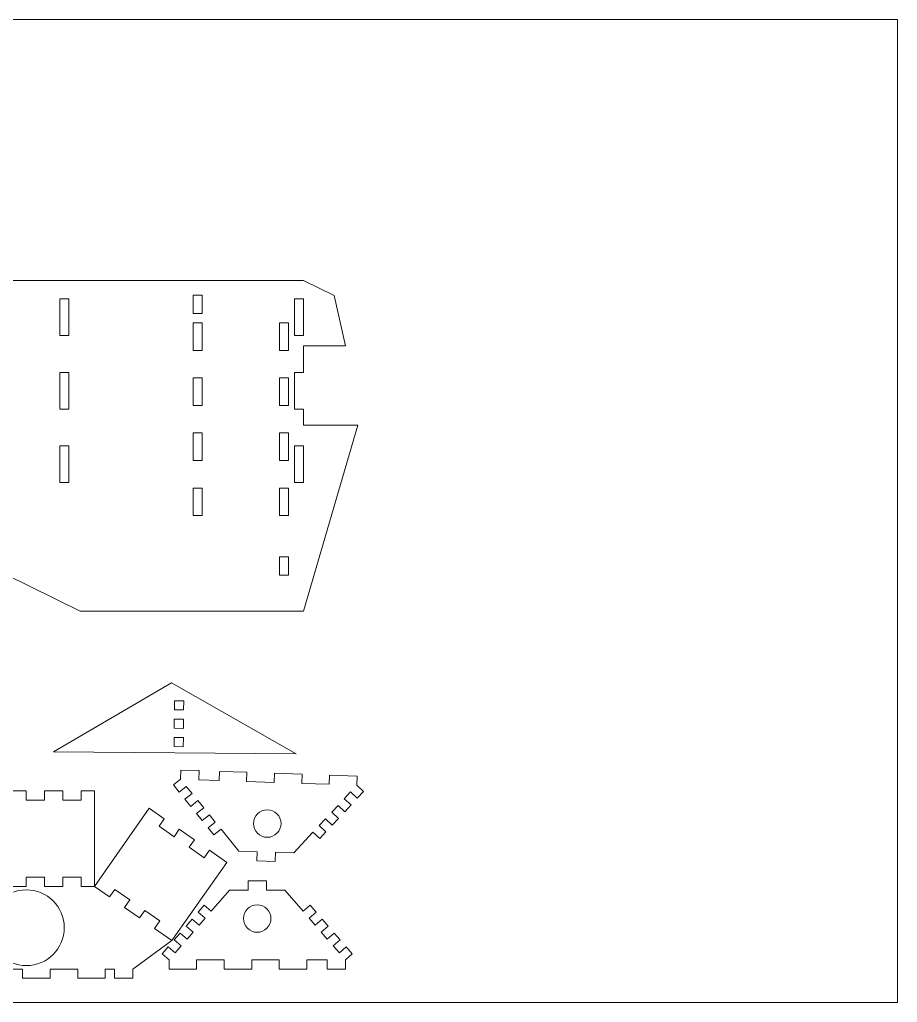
# Model space of a CAD drawing. Header units: millimetres. Extents: x -301 to 301, y -159 to 159.
# Drawn here: x 16.2 to 300.6, y -159.3 to 159.3 of the extents above; entities that cross this region are included whole.
import ezdxf

# ---------------------------------------------------------------- set-up
doc = ezdxf.new("R2010")
doc.units = ezdxf.units.MM
doc.header["$MEASUREMENT"] = 0
doc.layers.add('Capa 1', color=7, linetype='Continuous')

msp = doc.modelspace()

# ---------------------------------------------------------------- linework, layer by layer
at = {"layer": 'Capa 1', "lineweight": 18}
for points in [[(-300.609, 159.258), (-300.609, 159.258), (300.609, 159.258), (300.609, 159.258)], [(300.609, -159.258), (300.609, -159.258), (300.609, 159.258), (300.609, 159.258)], [(-58.4846, 74.6953), (-58.4846, 74.6953), (108.2029, 74.6953), (108.2029, 74.6953)], [(108.2029, 74.6953), (108.2029, 74.6953), (118.1169, 69.8063), (118.1169, 69.8063)], [(29.1454, 68.7422), (29.1454, 68.7422), (32.122, 68.7422), (32.122, 68.7422)], [(29.1454, 68.7422), (29.1454, 68.7422), (29.1454, 56.8359), (29.1454, 56.8359)], [(32.122, 68.7422), (32.122, 68.7422), (32.122, 56.8359), (32.122, 56.8359)], [(75.3419, 69.9328), (75.3419, 69.9328), (72.3654, 69.9328), (72.3654, 69.9328)], [(72.3654, 69.9328), (72.3654, 69.9328), (72.3654, 63.9797), (72.3654, 63.9797)], [(75.3419, 69.9328), (75.3419, 69.9328), (75.3419, 63.9797), (75.3419, 63.9797)], [(108.2029, 68.7422), (108.2029, 68.7422), (105.2264, 68.7422), (105.2264, 68.7422)], [(105.2264, 68.7422), (105.2264, 68.7422), (105.2264, 56.8359), (105.2264, 56.8359)], [(108.2029, 68.7422), (108.2029, 68.7422), (108.2029, 56.8359), (108.2029, 56.8359)], [(118.1169, 69.8063), (118.1169, 69.8063), (121.7761, 53.5022), (121.7761, 53.5022)], [(72.3654, 63.9797), (72.3654, 63.9797), (75.3419, 63.9797), (75.3419, 63.9797)], [(75.3419, 61.0031), (75.3419, 61.0031), (72.3654, 61.0031), (72.3654, 61.0031)], [(72.3654, 61.0031), (72.3654, 61.0031), (72.3654, 52.0734), (72.3654, 52.0734)], [(75.3419, 61.0031), (75.3419, 61.0031), (75.3419, 52.0734), (75.3419, 52.0734)], [(103.3214, 61.0031), (103.3214, 61.0031), (100.3448, 61.0031), (100.3448, 61.0031)], [(100.3448, 61.0031), (100.3448, 61.0031), (100.3448, 52.0734), (100.3448, 52.0734)], [(103.3214, 61.0031), (103.3214, 61.0031), (103.3214, 52.0734), (103.3214, 52.0734)], [(32.122, 56.8359), (32.122, 56.8359), (29.1454, 56.8359), (29.1454, 56.8359)], [(108.2029, 56.8359), (108.2029, 56.8359), (105.2264, 56.8359), (105.2264, 56.8359)], [(35.8132, -32.4609), (35.8132, -32.4609), (-133.4032, 50.9873), (-133.4032, 50.9873)], [(72.3654, 52.0734), (72.3654, 52.0734), (75.3419, 52.0734), (75.3419, 52.0734)], [(100.3448, 52.0734), (100.3448, 52.0734), (103.3214, 52.0734), (103.3214, 52.0734)], [(121.7761, 53.5022), (121.7761, 53.5022), (108.2029, 53.5022), (108.2029, 53.5022)], [(108.2029, 53.5022), (108.2029, 53.5022), (108.2029, 44.9297), (108.2029, 44.9297)], [(29.1454, 44.9297), (29.1454, 44.9297), (32.122, 44.9297), (32.122, 44.9297)], [(29.1454, 44.9297), (29.1454, 44.9297), (29.1454, 33.0234), (29.1454, 33.0234)], [(32.122, 44.9297), (32.122, 44.9297), (32.122, 33.0234), (32.122, 33.0234)], [(108.2029, 44.9297), (108.2029, 44.9297), (105.2264, 44.9297), (105.2264, 44.9297)], [(105.2264, 44.9297), (105.2264, 44.9297), (105.2264, 33.0234), (105.2264, 33.0234)], [(75.3419, 43.1437), (75.3419, 43.1437), (72.3654, 43.1437), (72.3654, 43.1437)], [(72.3654, 43.1437), (72.3654, 43.1437), (72.3654, 34.2141), (72.3654, 34.2141)], [(75.3419, 43.1437), (75.3419, 43.1437), (75.3419, 34.2141), (75.3419, 34.2141)], [(103.3214, 43.1437), (103.3214, 43.1437), (100.3448, 43.1437), (100.3448, 43.1437)], [(100.3448, 43.1437), (100.3448, 43.1437), (100.3448, 34.2141), (100.3448, 34.2141)], [(103.3214, 43.1437), (103.3214, 43.1437), (103.3214, 34.2141), (103.3214, 34.2141)], [(32.122, 33.0234), (32.122, 33.0234), (29.1454, 33.0234), (29.1454, 33.0234)], [(72.3654, 34.2141), (72.3654, 34.2141), (75.3419, 34.2141), (75.3419, 34.2141)], [(100.3448, 34.2141), (100.3448, 34.2141), (103.3214, 34.2141), (103.3214, 34.2141)], [(108.2029, 33.0234), (108.2029, 33.0234), (105.2264, 33.0234), (105.2264, 33.0234)], [(108.2029, 33.0234), (108.2029, 33.0234), (108.2029, 27.7847), (108.2029, 27.7847)], [(108.2029, 27.7847), (108.2029, 27.7847), (125.8245, 27.7847), (125.8245, 27.7847)], [(125.8245, 27.7847), (125.8245, 27.7847), (108.2029, -32.4609), (108.2029, -32.4609)], [(75.3419, 25.2844), (75.3419, 25.2844), (72.3654, 25.2844), (72.3654, 25.2844)], [(72.3654, 25.2844), (72.3654, 25.2844), (72.3654, 16.3547), (72.3654, 16.3547)], [(75.3419, 25.2844), (75.3419, 25.2844), (75.3419, 16.3547), (75.3419, 16.3547)], [(103.3214, 25.2844), (103.3214, 25.2844), (100.3448, 25.2844), (100.3448, 25.2844)], [(100.3448, 25.2844), (100.3448, 25.2844), (100.3448, 16.3547), (100.3448, 16.3547)], [(103.3214, 25.2844), (103.3214, 25.2844), (103.3214, 16.3547), (103.3214, 16.3547)], [(29.1454, 21.1172), (29.1454, 21.1172), (32.122, 21.1172), (32.122, 21.1172)], [(29.1454, 21.1172), (29.1454, 21.1172), (29.1454, 9.2109), (29.1454, 9.2109)], [(32.122, 21.1172), (32.122, 21.1172), (32.122, 9.2109), (32.122, 9.2109)], [(108.2029, 21.1172), (108.2029, 21.1172), (105.2264, 21.1172), (105.2264, 21.1172)], [(105.2264, 21.1172), (105.2264, 21.1172), (105.2264, 9.2109), (105.2264, 9.2109)], [(108.2029, 21.1172), (108.2029, 21.1172), (108.2029, 9.2109), (108.2029, 9.2109)], [(72.3654, 16.3547), (72.3654, 16.3547), (75.3419, 16.3547), (75.3419, 16.3547)], [(100.3448, 16.3547), (100.3448, 16.3547), (103.3214, 16.3547), (103.3214, 16.3547)], [(32.122, 9.2109), (32.122, 9.2109), (29.1454, 9.2109), (29.1454, 9.2109)], [(75.3419, 7.425), (75.3419, 7.425), (72.3654, 7.425), (72.3654, 7.425)], [(72.3654, 7.425), (72.3654, 7.425), (72.3654, -1.5047), (72.3654, -1.5047)], [(75.3419, 7.425), (75.3419, 7.425), (75.3419, -1.5047), (75.3419, -1.5047)], [(103.3214, 7.425), (103.3214, 7.425), (100.3448, 7.425), (100.3448, 7.425)], [(100.3448, 7.425), (100.3448, 7.425), (100.3448, -1.5047), (100.3448, -1.5047)], [(103.3214, 7.425), (103.3214, 7.425), (103.3214, -1.5047), (103.3214, -1.5047)], [(108.2029, 9.2109), (108.2029, 9.2109), (105.2264, 9.2109), (105.2264, 9.2109)], [(72.3654, -1.5047), (72.3654, -1.5047), (75.3419, -1.5047), (75.3419, -1.5047)], [(100.3448, -1.5047), (100.3448, -1.5047), (103.3214, -1.5047), (103.3214, -1.5047)], [(103.3214, -14.8397), (103.3214, -14.8397), (100.3448, -14.8397), (100.3448, -14.8397)], [(100.3448, -14.8397), (100.3448, -14.8397), (100.3448, -20.7928), (100.3448, -20.7928)], [(103.3214, -14.8397), (103.3214, -14.8397), (103.3214, -20.7928), (103.3214, -20.7928)], [(103.3214, -20.7928), (103.3214, -20.7928), (100.3448, -20.7928), (100.3448, -20.7928)], [(108.2029, -32.4609), (108.2029, -32.4609), (35.8132, -32.4609), (35.8132, -32.4609)], [(65.3878, -55.6951), (65.3878, -55.6951), (27.1576, -78.0648), (27.1576, -78.0648)], [(105.7351, -78.7474), (105.7351, -78.7474), (65.3878, -55.6951), (65.3878, -55.6951)], [(66.3297, -64.4745), (66.3297, -64.4745), (66.3556, -61.4979), (66.3556, -61.4979)], [(69.3322, -61.5236), (69.3322, -61.5236), (66.3556, -61.4979), (66.3556, -61.4979)], [(69.3063, -64.5001), (69.3063, -64.5001), (69.3322, -61.5236), (69.3322, -61.5236)], [(69.3063, -64.5001), (69.3063, -64.5001), (66.3297, -64.4745), (66.3297, -64.4745)], [(66.2781, -70.4273), (66.2781, -70.4273), (66.3038, -67.4508), (66.3038, -67.4508)], [(66.3038, -67.4508), (66.3038, -67.4508), (69.2803, -67.4764), (69.2803, -67.4764)], [(69.2544, -70.453), (69.2544, -70.453), (69.2803, -67.4764), (69.2803, -67.4764)], [(69.2544, -70.453), (69.2544, -70.453), (66.2781, -70.4273), (66.2781, -70.4273)], [(66.2263, -76.3802), (66.2263, -76.3802), (66.2522, -73.4036), (66.2522, -73.4036)], [(69.2028, -76.4058), (69.2028, -76.4058), (66.2263, -76.3802), (66.2263, -76.3802)], [(66.2522, -73.4036), (66.2522, -73.4036), (69.2288, -73.4293), (69.2288, -73.4293)], [(69.2028, -76.4058), (69.2028, -76.4058), (69.2288, -73.4293), (69.2288, -73.4293)], [(27.1576, -78.0648), (27.1576, -78.0648), (105.7351, -78.7474), (105.7351, -78.7474)], [(68.3181, -86.9312), (68.3181, -86.9312), (68.4204, -83.9563), (68.4204, -83.9563)], [(74.3701, -84.1613), (74.3701, -84.1613), (68.4204, -83.9563), (68.4204, -83.9563)], [(74.2678, -87.136), (74.2678, -87.136), (74.3701, -84.1613), (74.3701, -84.1613)], [(80.8122, -87.3612), (80.8122, -87.3612), (80.9146, -84.3865), (80.9146, -84.3865)], [(89.839, -84.6934), (89.839, -84.6934), (80.9146, -84.3865), (80.9146, -84.3865)], [(89.7366, -87.6686), (89.7366, -87.6686), (89.839, -84.6934), (89.839, -84.6934)], [(98.6613, -87.9756), (98.6613, -87.9756), (98.7634, -85.0008), (98.7634, -85.0008)], [(107.6878, -85.308), (107.6878, -85.308), (98.7634, -85.0008), (98.7634, -85.0008)], [(107.5854, -88.2827), (107.5854, -88.2827), (107.6878, -85.308), (107.6878, -85.308)], [(116.51, -88.5899), (116.51, -88.5899), (116.6122, -85.6149), (116.6122, -85.6149)], [(125.5366, -85.9221), (125.5366, -85.9221), (116.6122, -85.6149), (116.6122, -85.6149)], [(125.4342, -88.8968), (125.4342, -88.8968), (125.5366, -85.9221), (125.5366, -85.9221)], [(68.3181, -86.9312), (68.3181, -86.9312), (66.0048, -88.8045), (66.0048, -88.8045)], [(67.8783, -91.1177), (67.8783, -91.1177), (66.0048, -88.8045), (66.0048, -88.8045)], [(80.8122, -87.3612), (80.8122, -87.3612), (74.2678, -87.136), (74.2678, -87.136)], [(98.6613, -87.9756), (98.6613, -87.9756), (89.7366, -87.6686), (89.7366, -87.6686)], [(116.51, -88.5899), (116.51, -88.5899), (107.5854, -88.2827), (107.5854, -88.2827)], [(125.4342, -88.8968), (125.4342, -88.8968), (127.6133, -90.9249), (127.6133, -90.9249)], [(12.311, -90.7148), (12.311, -90.7148), (18.2642, -90.7148), (18.2642, -90.7148)], [(18.2642, -90.7148), (18.2642, -90.7148), (18.2642, -93.6913), (18.2642, -93.6913)], [(24.2173, -90.7148), (24.2173, -90.7148), (30.1704, -90.7148), (30.1704, -90.7148)], [(24.2173, -90.7148), (24.2173, -90.7148), (24.2173, -93.6913), (24.2173, -93.6913)], [(30.1704, -90.7148), (30.1704, -90.7148), (30.1704, -93.6913), (30.1704, -93.6913)], [(36.1235, -90.7148), (36.1235, -90.7148), (40.4098, -90.7148), (40.4098, -90.7148)], [(36.1235, -90.7148), (36.1235, -90.7148), (36.1235, -93.6913), (36.1235, -93.6913)], [(40.4098, -90.7148), (40.4098, -90.7148), (40.4098, -121.671), (40.4098, -121.671)], [(70.1913, -89.2445), (70.1913, -89.2445), (67.8783, -91.1177), (67.8783, -91.1177)], [(72.0646, -91.5578), (72.0646, -91.5578), (69.7513, -93.431), (69.7513, -93.431)], [(70.1913, -89.2445), (70.1913, -89.2445), (72.0646, -91.5578), (72.0646, -91.5578)], [(121.3786, -93.2548), (121.3786, -93.2548), (123.4064, -91.0759), (123.4064, -91.0759)], [(123.4064, -91.0759), (123.4064, -91.0759), (125.5853, -93.104), (125.5853, -93.104)], [(127.6133, -90.9249), (127.6133, -90.9249), (125.5853, -93.104), (125.5853, -93.104)], [(18.2642, -93.6913), (18.2642, -93.6913), (24.2173, -93.6913), (24.2173, -93.6913)], [(30.1704, -93.6913), (30.1704, -93.6913), (36.1235, -93.6913), (36.1235, -93.6913)], [(71.6245, -95.744), (71.6245, -95.744), (69.7513, -93.431), (69.7513, -93.431)], [(73.9378, -93.8707), (73.9378, -93.8707), (71.6245, -95.744), (71.6245, -95.744)], [(73.9378, -93.8707), (73.9378, -93.8707), (75.811, -96.184), (75.811, -96.184)], [(117.3228, -97.6127), (117.3228, -97.6127), (119.3509, -95.4336), (119.3509, -95.4336)], [(119.3509, -95.4336), (119.3509, -95.4336), (121.5297, -97.4617), (121.5297, -97.4617)], [(121.3786, -93.2548), (121.3786, -93.2548), (123.5575, -95.2828), (123.5575, -95.2828)], [(123.5575, -95.2828), (123.5575, -95.2828), (121.5297, -97.4617), (121.5297, -97.4617)], [(58.1655, -96.3131), (58.1655, -96.3131), (40.4098, -121.671), (40.4098, -121.671)], [(63.042, -99.7281), (63.042, -99.7281), (58.1655, -96.3131), (58.1655, -96.3131)], [(75.811, -96.184), (75.811, -96.184), (73.4978, -98.0572), (73.4978, -98.0572)], [(75.371, -100.3705), (75.371, -100.3705), (73.4978, -98.0572), (73.4978, -98.0572)], [(77.6843, -98.4972), (77.6843, -98.4972), (75.371, -100.3705), (75.371, -100.3705)], [(77.6843, -98.4972), (77.6843, -98.4972), (79.5575, -100.8105), (79.5575, -100.8105)], [(117.3228, -97.6127), (117.3228, -97.6127), (119.5017, -99.6408), (119.5017, -99.6408)], [(63.042, -99.7281), (63.042, -99.7281), (61.3349, -102.1662), (61.3349, -102.1662)], [(79.5575, -100.8105), (79.5575, -100.8105), (77.2443, -102.6837), (77.2443, -102.6837)], [(113.2673, -101.9704), (113.2673, -101.9704), (115.2951, -99.7916), (115.2951, -99.7916)], [(115.2951, -99.7916), (115.2951, -99.7916), (117.4739, -101.8196), (117.4739, -101.8196)], [(119.5017, -99.6408), (119.5017, -99.6408), (117.4739, -101.8196), (117.4739, -101.8196)], [(61.3349, -102.1662), (61.3349, -102.1662), (66.2112, -105.5807), (66.2112, -105.5807)], [(67.9185, -103.1425), (67.9185, -103.1425), (66.2112, -105.5807), (66.2112, -105.5807)], [(72.7951, -106.557), (72.7951, -106.557), (67.9185, -103.1425), (67.9185, -103.1425)], [(79.1176, -104.997), (79.1176, -104.997), (77.2443, -102.6837), (77.2443, -102.6837)], [(81.4308, -103.1237), (81.4308, -103.1237), (79.1176, -104.997), (79.1176, -104.997)], [(81.4308, -103.1237), (81.4308, -103.1237), (87.1738, -110.2154), (87.1738, -110.2154)], [(105.0226, -110.8297), (105.0226, -110.8297), (111.2396, -104.1498), (111.2396, -104.1498)], [(111.2396, -104.1498), (111.2396, -104.1498), (113.4184, -106.1776), (113.4184, -106.1776)], [(113.2673, -101.9704), (113.2673, -101.9704), (115.4462, -103.9984), (115.4462, -103.9984)], [(115.4462, -103.9984), (115.4462, -103.9984), (113.4184, -106.1776), (113.4184, -106.1776)], [(72.7951, -106.557), (72.7951, -106.557), (71.0877, -108.9954), (71.0877, -108.9954)], [(71.0877, -108.9954), (71.0877, -108.9954), (75.9643, -112.4098), (75.9643, -112.4098)], [(77.6716, -109.9717), (77.6716, -109.9717), (75.9643, -112.4098), (75.9643, -112.4098)], [(83.29, -113.9058), (83.29, -113.9058), (77.6716, -109.9717), (77.6716, -109.9717)], [(87.1738, -110.2154), (87.1738, -110.2154), (93.1233, -110.4201), (93.1233, -110.4201)], [(93.1233, -110.4201), (93.1233, -110.4201), (93.0209, -113.3951), (93.0209, -113.3951)], [(99.0727, -110.6249), (99.0727, -110.6249), (98.9706, -113.5996), (98.9706, -113.5996)], [(99.0727, -110.6249), (99.0727, -110.6249), (105.0226, -110.8297), (105.0226, -110.8297)], [(65.5344, -139.2637), (65.5344, -139.2637), (83.29, -113.9058), (83.29, -113.9058)], [(98.9706, -113.5996), (98.9706, -113.5996), (93.0209, -113.3951), (93.0209, -113.3951)], [(24.2173, -118.6945), (24.2173, -118.6945), (18.2642, -118.6945), (18.2642, -118.6945)], [(18.2642, -121.671), (18.2642, -121.671), (18.2642, -118.6945), (18.2642, -118.6945)], [(24.2173, -121.671), (24.2173, -121.671), (24.2173, -118.6945), (24.2173, -118.6945)], [(36.1235, -118.6945), (36.1235, -118.6945), (30.1704, -118.6945), (30.1704, -118.6945)], [(30.1704, -121.671), (30.1704, -121.671), (30.1704, -118.6945), (30.1704, -118.6945)], [(36.1235, -121.671), (36.1235, -121.671), (36.1235, -118.6945), (36.1235, -118.6945)], [(96.1342, -119.8851), (96.1342, -119.8851), (90.1811, -119.8851), (90.1811, -119.8851)], [(90.1811, -122.8617), (90.1811, -122.8617), (90.1811, -119.8851), (90.1811, -119.8851)], [(96.1342, -122.8617), (96.1342, -122.8617), (96.1342, -119.8851), (96.1342, -119.8851)], [(18.2642, -121.671), (18.2642, -121.671), (12.311, -121.671), (12.311, -121.671)], [(30.1704, -121.671), (30.1704, -121.671), (24.2173, -121.671), (24.2173, -121.671)], [(40.4098, -121.671), (40.4098, -121.671), (36.1235, -121.671), (36.1235, -121.671)], [(45.2864, -125.086), (45.2864, -125.086), (40.4098, -121.671), (40.4098, -121.671)], [(45.2864, -125.086), (45.2864, -125.086), (46.9934, -122.6476), (46.9934, -122.6476)], [(51.8702, -126.0621), (51.8702, -126.0621), (46.9934, -122.6476), (46.9934, -122.6476)], [(84.228, -122.8617), (84.228, -122.8617), (78.2447, -129.7517), (78.2447, -129.7517)], [(90.1811, -122.8617), (90.1811, -122.8617), (84.228, -122.8617), (84.228, -122.8617)], [(102.0873, -122.8617), (102.0873, -122.8617), (96.1342, -122.8617), (96.1342, -122.8617)], [(108.0709, -129.7517), (108.0709, -129.7517), (102.0873, -122.8617), (102.0873, -122.8617)], [(50.1626, -128.5004), (50.1626, -128.5004), (51.8702, -126.0621), (51.8702, -126.0621)], [(55.0394, -131.9149), (55.0394, -131.9149), (50.1626, -128.5004), (50.1626, -128.5004)], [(55.0394, -131.9149), (55.0394, -131.9149), (56.7465, -129.4765), (56.7465, -129.4765)], [(61.623, -132.8912), (61.623, -132.8912), (56.7465, -129.4765), (56.7465, -129.4765)], [(75.9973, -127.8001), (75.9973, -127.8001), (74.0455, -130.0475), (74.0455, -130.0475)], [(76.2929, -131.999), (76.2929, -131.999), (74.0455, -130.0475), (74.0455, -130.0475)], [(78.2447, -129.7517), (78.2447, -129.7517), (75.9973, -127.8001), (75.9973, -127.8001)], [(108.0709, -129.7517), (108.0709, -129.7517), (110.3183, -127.8001), (110.3183, -127.8001)], [(110.0225, -131.999), (110.0225, -131.999), (112.2699, -130.0475), (112.2699, -130.0475)], [(112.2699, -130.0475), (112.2699, -130.0475), (110.3183, -127.8001), (110.3183, -127.8001)], [(59.9159, -135.3294), (59.9159, -135.3294), (61.623, -132.8912), (61.623, -132.8912)], [(72.0939, -132.2951), (72.0939, -132.2951), (70.1421, -134.5425), (70.1421, -134.5425)], [(74.3413, -134.2467), (74.3413, -134.2467), (72.0939, -132.2951), (72.0939, -132.2951)], [(76.2929, -131.999), (76.2929, -131.999), (74.3413, -134.2467), (74.3413, -134.2467)], [(111.9743, -134.2467), (111.9743, -134.2467), (110.0225, -131.999), (110.0225, -131.999)], [(111.9743, -134.2467), (111.9743, -134.2467), (114.2217, -132.2951), (114.2217, -132.2951)], [(116.1732, -134.5425), (116.1732, -134.5425), (114.2217, -132.2951), (114.2217, -132.2951)], [(65.5344, -139.2637), (65.5344, -139.2637), (59.9159, -135.3294), (59.9159, -135.3294)], [(68.1905, -136.7899), (68.1905, -136.7899), (66.2387, -139.0372), (66.2387, -139.0372)], [(70.4379, -138.7414), (70.4379, -138.7414), (68.1905, -136.7899), (68.1905, -136.7899)], [(72.3895, -136.494), (72.3895, -136.494), (70.1421, -134.5425), (70.1421, -134.5425)], [(72.3895, -136.494), (72.3895, -136.494), (70.4379, -138.7414), (70.4379, -138.7414)], [(113.9259, -136.494), (113.9259, -136.494), (116.1732, -134.5425), (116.1732, -134.5425)], [(115.8777, -138.7414), (115.8777, -138.7414), (113.9259, -136.494), (113.9259, -136.494)], [(115.8777, -138.7414), (115.8777, -138.7414), (118.1251, -136.7899), (118.1251, -136.7899)], [(120.0766, -139.0372), (120.0766, -139.0372), (118.1251, -136.7899), (118.1251, -136.7899)], [(52.8717, -148.4601), (52.8717, -148.4601), (65.5344, -139.2637), (65.5344, -139.2637)], [(68.4861, -140.9888), (68.4861, -140.9888), (66.2387, -139.0372), (66.2387, -139.0372)], [(117.8293, -140.9888), (117.8293, -140.9888), (120.0766, -139.0372), (120.0766, -139.0372)], [(64.2871, -141.2846), (64.2871, -141.2846), (62.3353, -143.532), (62.3353, -143.532)], [(66.5345, -143.2362), (66.5345, -143.2362), (64.2871, -141.2846), (64.2871, -141.2846)], [(68.4861, -140.9888), (68.4861, -140.9888), (66.5345, -143.2362), (66.5345, -143.2362)], [(119.7811, -143.2362), (119.7811, -143.2362), (117.8293, -140.9888), (117.8293, -140.9888)], [(119.7811, -143.2362), (119.7811, -143.2362), (122.0285, -141.2846), (122.0285, -141.2846)], [(123.98, -143.532), (123.98, -143.532), (122.0285, -141.2846), (122.0285, -141.2846)], [(64.5827, -145.4835), (64.5827, -145.4835), (62.3353, -143.532), (62.3353, -143.532)], [(64.5827, -145.4835), (64.5827, -145.4835), (64.5827, -148.4601), (64.5827, -148.4601)], [(73.5123, -145.4835), (73.5123, -145.4835), (82.442, -145.4835), (82.442, -145.4835)], [(73.5123, -145.4835), (73.5123, -145.4835), (73.5123, -148.4601), (73.5123, -148.4601)], [(82.442, -145.4835), (82.442, -145.4835), (82.442, -148.4601), (82.442, -148.4601)], [(91.3717, -145.4835), (91.3717, -145.4835), (100.3014, -145.4835), (100.3014, -145.4835)], [(91.3717, -145.4835), (91.3717, -145.4835), (91.3717, -148.4601), (91.3717, -148.4601)], [(100.3014, -145.4835), (100.3014, -145.4835), (100.3014, -148.4601), (100.3014, -148.4601)], [(109.2311, -145.4835), (109.2311, -145.4835), (115.7795, -145.4835), (115.7795, -145.4835)], [(109.2311, -145.4835), (109.2311, -145.4835), (109.2311, -148.4601), (109.2311, -148.4601)], [(115.7795, -145.4835), (115.7795, -145.4835), (115.7795, -148.4601), (115.7795, -148.4601)], [(121.7327, -145.4835), (121.7327, -145.4835), (123.98, -143.532), (123.98, -143.532)], [(121.7327, -145.4835), (121.7327, -145.4835), (121.7327, -148.4601), (121.7327, -148.4601)], [(8.2232, -148.4601), (8.2232, -148.4601), (17.1529, -148.4601), (17.1529, -148.4601)], [(17.1529, -148.4601), (17.1529, -148.4601), (17.1529, -151.4367), (17.1529, -151.4367)], [(26.0826, -148.4601), (26.0826, -148.4601), (35.0123, -148.4601), (35.0123, -148.4601)], [(26.0826, -148.4601), (26.0826, -148.4601), (26.0826, -151.4367), (26.0826, -151.4367)], [(35.0123, -148.4601), (35.0123, -148.4601), (35.0123, -151.4367), (35.0123, -151.4367)], [(43.942, -148.4601), (43.942, -148.4601), (46.9186, -148.4601), (46.9186, -148.4601)], [(43.942, -148.4601), (43.942, -148.4601), (43.942, -151.4367), (43.942, -151.4367)], [(46.9186, -148.4601), (46.9186, -148.4601), (46.9186, -151.4367), (46.9186, -151.4367)], [(52.8717, -148.4601), (52.8717, -148.4601), (52.8717, -151.4367), (52.8717, -151.4367)], [(73.5123, -148.4601), (73.5123, -148.4601), (64.5827, -148.4601), (64.5827, -148.4601)], [(91.3717, -148.4601), (91.3717, -148.4601), (82.442, -148.4601), (82.442, -148.4601)], [(109.2311, -148.4601), (109.2311, -148.4601), (100.3014, -148.4601), (100.3014, -148.4601)], [(121.7327, -148.4601), (121.7327, -148.4601), (115.7795, -148.4601), (115.7795, -148.4601)], [(26.0826, -151.4367), (26.0826, -151.4367), (17.1529, -151.4367), (17.1529, -151.4367)], [(43.942, -151.4367), (43.942, -151.4367), (35.0123, -151.4367), (35.0123, -151.4367)], [(52.8717, -151.4367), (52.8717, -151.4367), (46.9186, -151.4367), (46.9186, -151.4367)], [(-300.609, -159.258), (-300.609, -159.258), (300.609, -159.258), (300.609, -159.258)]]:
    msp.add_open_spline(points, degree=3, dxfattribs=at)
for points in [[(100.8803, -101.3008), (100.8803, -98.8349), (98.8811, -96.836), (96.4155, -96.836), (96.4155, -96.836), (93.9496, -96.836), (91.9507, -98.8349), (91.9507, -101.3008), (91.9507, -101.3008), (91.9507, -103.7665), (93.9496, -105.7656), (96.4155, -105.7656), (96.4155, -105.7656), (98.8814, -105.7656), (100.8803, -103.7664), (100.8803, -101.3008), (100.8803, -101.3008), (100.8803, -101.3008), (100.8803, -101.3008), (100.8803, -101.3008)], [(30.6218, -135.0656), (30.6218, -128.2846), (25.1246, -122.7873), (18.3435, -122.7873), (18.3435, -122.7873), (11.5624, -122.7873), (6.0652, -128.2845), (6.0652, -135.0656), (6.0652, -135.0656), (6.0652, -141.8469), (11.5624, -147.3439), (18.3435, -147.3439), (18.3435, -147.3439), (25.1246, -147.3439), (30.6218, -141.8468), (30.6218, -135.0656), (30.6218, -135.0656), (30.6218, -135.0656), (30.6218, -135.0656), (30.6218, -135.0656)], [(97.6225, -132.089), (97.6225, -129.6233), (95.6236, -127.6242), (93.1577, -127.6242), (93.1577, -127.6242), (90.692, -127.6242), (88.6929, -129.6234), (88.6929, -132.089), (88.6929, -132.089), (88.6929, -134.5549), (90.6921, -136.5538), (93.1577, -136.5538), (93.1577, -136.5538), (95.6236, -136.5538), (97.6225, -134.5552), (97.6225, -132.089), (97.6225, -132.089), (97.6225, -132.089), (97.6225, -132.089), (97.6225, -132.089)]]:
    msp.add_open_spline(points, degree=3, knots=[0, 0, 0, 0, 0.16666667, 0.16666667, 0.16666667, 0.16666668, 0.33333333, 0.33333333, 0.33333333, 0.33333334, 0.5, 0.5, 0.5, 0.50000001, 0.66666667, 0.66666667, 0.66666667, 0.66666668, 1, 1, 1, 1], dxfattribs=at)

doc.saveas('drawing.dxf')
